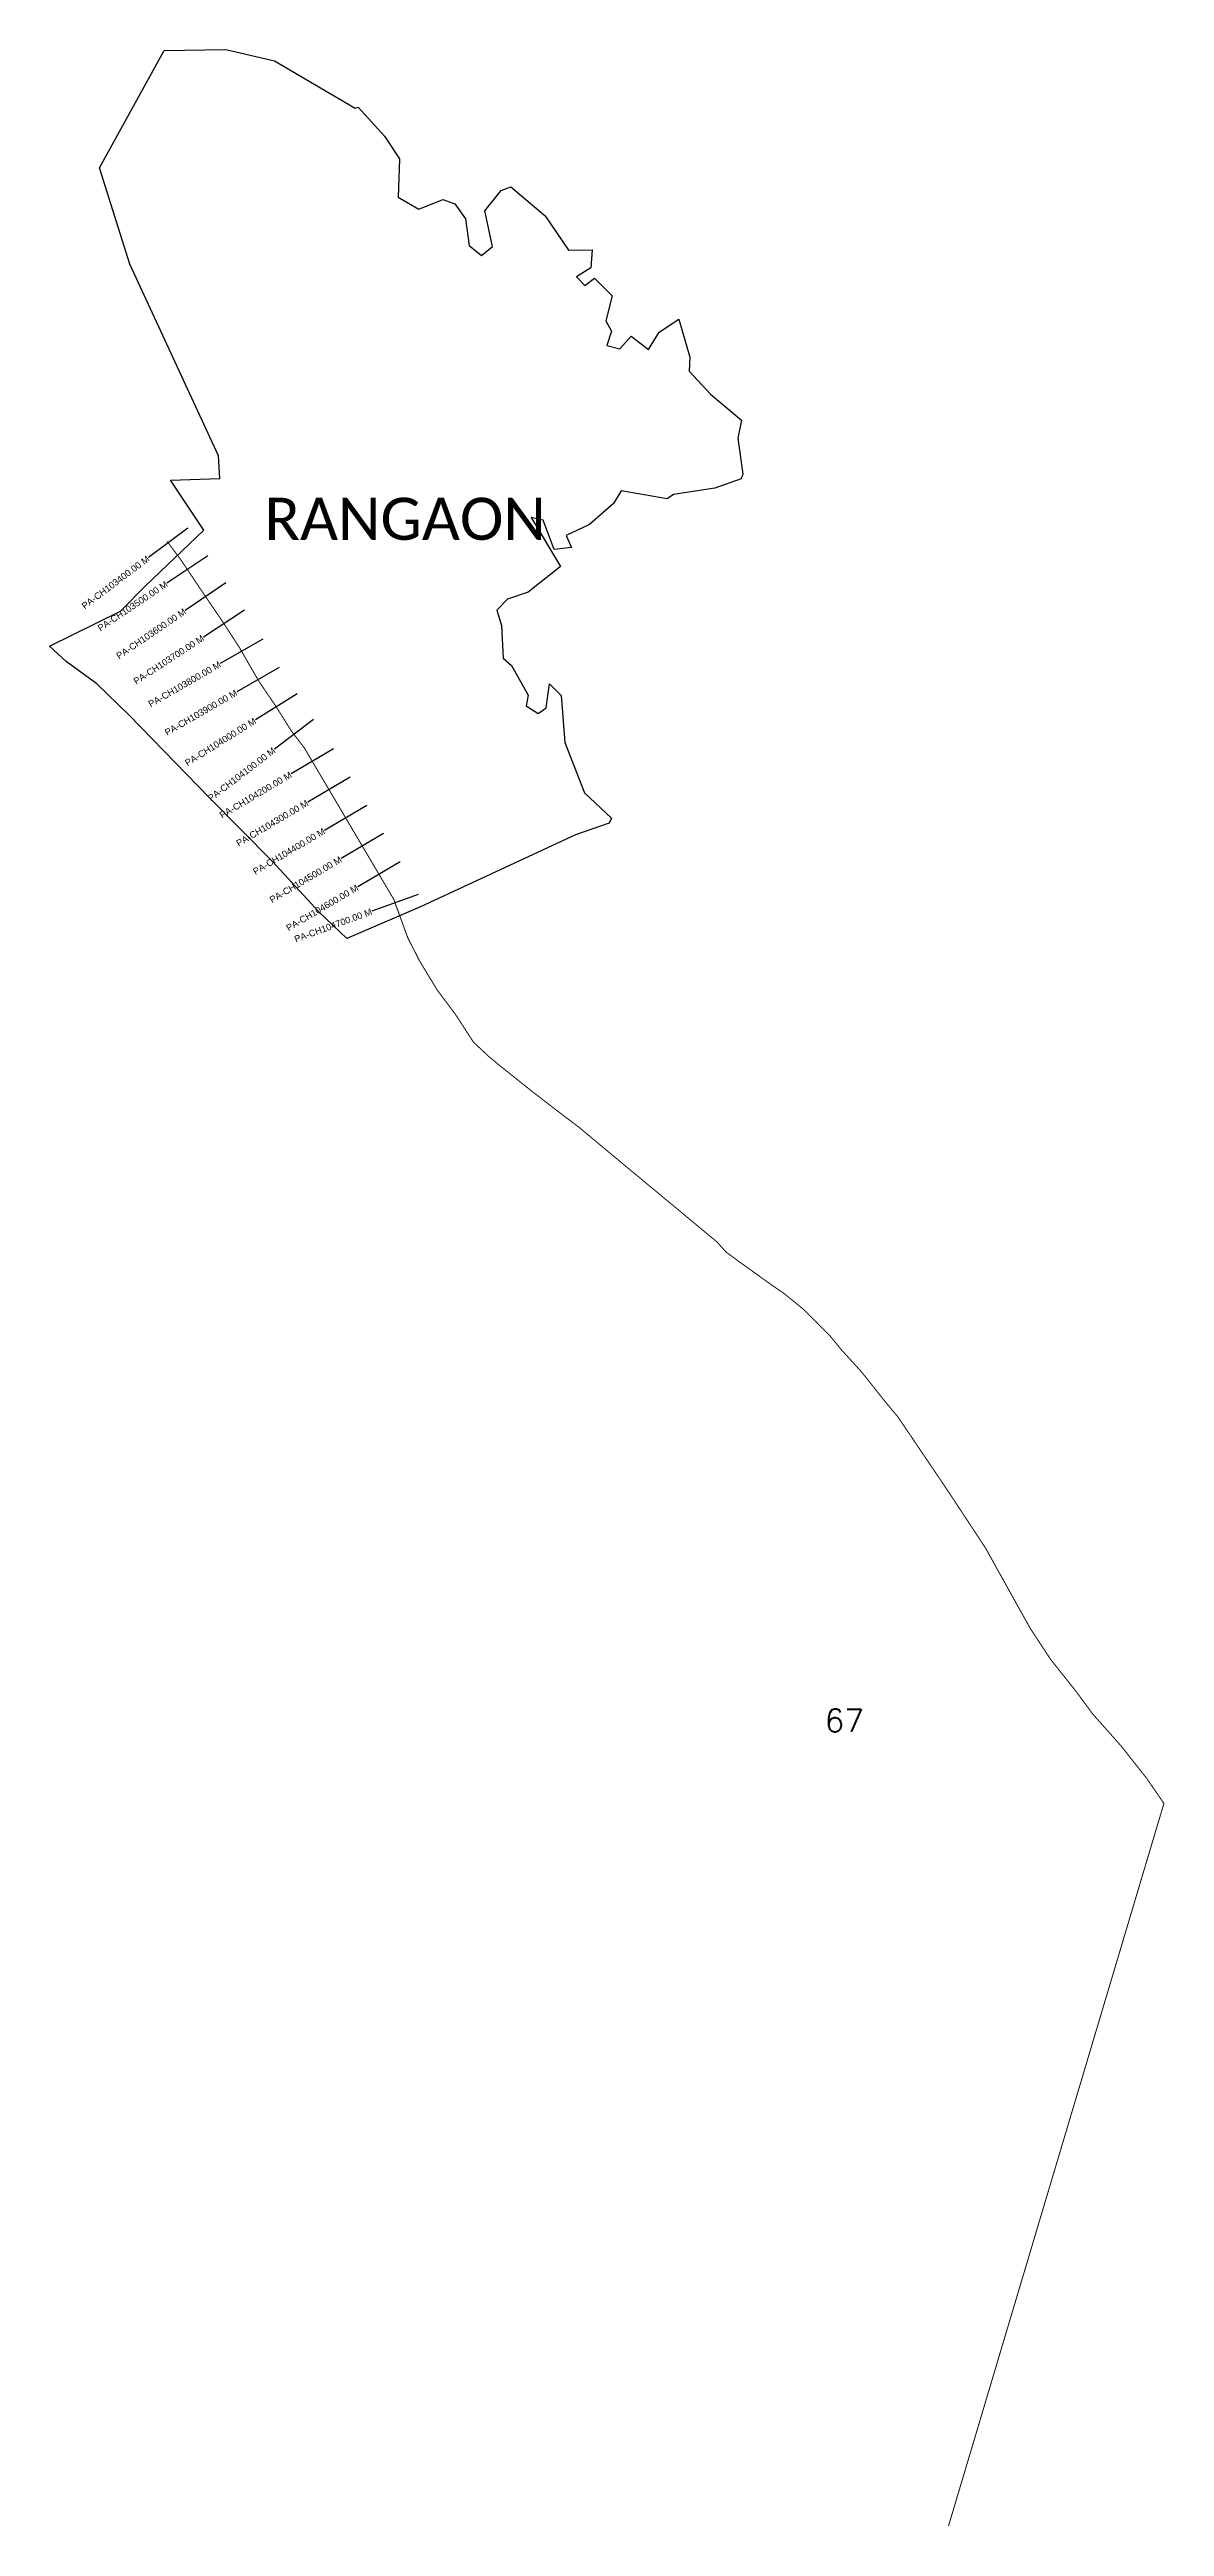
# Model space of a CAD drawing. Header units: metres. Extents: x 265309 to 268712, y 2136619 to 2144180.
import ezdxf
from ezdxf.enums import TextEntityAlignment as Align

# ---------------------------------------------------------------- set-up
doc = ezdxf.new("R2010")
doc.units = ezdxf.units.M
for name, color, linetype in [('CS', 134, 'Continuous'), ('CSMark', 6, 'Continuous'), ('NATURALLY PROTECTED', 3, 'Continuous'), ('village', 3, 'Continuous'), ('VILLAGE NAME', 250, 'Continuous')]:
    doc.layers.add(name, color=color, linetype=linetype)
doc.styles.add('DynamicDimensions', font='arial.ttf')
doc.styles.get("Standard").update_dxf_attribs({"font": 'simplex.shx'})

msp = doc.modelspace()

# ---------------------------------------------------------------- linework, layer by layer
at = {"color": 6, "flags": 128}
msp.add_lwpolyline([(265460.9, 2143818.8), (265658.3, 2144177)], dxfattribs=at)
at = {"layer": 'CS'}
for p, q in [((265730.8, 2142719.4), (265610.9, 2142629.4)), ((265730.8, 2142719.4), (265610.9, 2142629.4)), ((265791.5, 2142635), (265666.9, 2142551.4)), ((265846.9, 2142552.4), (265723, 2142468)), ((265846.9, 2142552.4), (265723, 2142468)), ((265903.9, 2142468.4), (265778.3, 2142386.5)), ((265959.9, 2142380.7), (265830, 2142305.7)), ((266009.9, 2142294.1), (265880, 2142219.1)), ((266064.2, 2142213.5), (265937.1, 2142133.7)), ((266114.4, 2142135.1), (265995.2, 2142044.1)), ((266175.4, 2142045.1), (266046.2, 2141968.8)), ((266226.2, 2141959), (266097.1, 2141882.7)), ((266277.1, 2141872.9), (266148, 2141796.6)), ((266328, 2141786.8), (266198.8, 2141710.5)), ((266378.8, 2141700.7), (266249.7, 2141624.4)), ((266433.7, 2141601.3), (266292.8, 2141549.8))]:
    msp.add_line(p, q, dxfattribs=at)
at = {"layer": 'NATURALLY PROTECTED', "const_width": 3, "flags": 128}
msp.add_lwpolyline([(265667.2, 2142678.3), (265670.2, 2142675.3), (265707.2, 2142625.9), (265777.6, 2142521), (265837, 2142433.8), (265886.6, 2142357.6), (265948.6, 2142250.2), (265998, 2142177.8), (266046.7, 2142100.2), (266086.6, 2142048), (266359.3, 2141586.4), (266402.1, 2141469.1), (266437.8, 2141398.9), (266491, 2141310.7), (266547.5, 2141235.3), (266602.5, 2141150.4), (266649.9, 2141105.9), (266691.3, 2141071.9), (266773.1, 2141006.5), (266856.6, 2140941.9), (266925.3, 2140889.9), (266967.2, 2140854.8), (267346.6, 2140539.7), (267373.5, 2140509.5), (267421.2, 2140474.6), (267483.7, 2140429.7), (267516.6, 2140406.3), (267552.4, 2140381.6), (267607.9, 2140336.4), (267649.2, 2140295.9), (267689.9, 2140254.9), (267725.7, 2140211.3), (267788.2, 2140142.4), (267858.3, 2140054.1), (267897.8, 2140006.8), (268046, 2139787.7), (268165.1, 2139606.9), (268302.5, 2139360.2), (268364, 2139266.6), (268443.2, 2139166.8), (268492.8, 2139099.4), (268580.5, 2139000.6), (268657.1, 2138903.6), (268710.3, 2138826.2), (268052.8, 2136620.6)], dxfattribs=at)
at = {"layer": 'village', "color": 6}
for points in [[(265658.3, 2144177, 0), (265846.9, 2144180.2, 0), (265995.1, 2144145.4, 0), (266241.5, 2144001.1, 0), (266250.7, 2144004.3, 0), (266330.7, 2143915.9, 0), (266376.8, 2143846.4, 0), (266372.7, 2143729.5, 0), (266435.5, 2143692.5, 0), (266508.9, 2143722.9, 0), (266546, 2143709.5, 0), (266578.1, 2143663.2, 0), (266589.9, 2143582, 0), (266627.4, 2143551.8, 0), (266660.6, 2143578.6, 0), (266637.2, 2143687.7, 0), (266687.7, 2143749.4, 0), (266716.9, 2143760.7, 0), (266821.4, 2143672.2, 0), (266892.6, 2143568, 0), (266965.4, 2143568.3, 0), (266961.2, 2143514.1, 0), (266916.8, 2143486.3, 0), (266942.8, 2143459.4, 0), (266972.4, 2143482.2, 0), (267026.5, 2143428.8, 0), (267006.3, 2143351.7, 0), (267024, 2143320.4, 0), (267009.4, 2143276.6, 0), (267049.7, 2143266.1, 0), (267084.5, 2143305.1, 0), (267136.9, 2143265, 0), (267169.1, 2143317.9, 0), (267229.1, 2143357, 0), (267263.5, 2143241.1, 0), (267261.2, 2143197.9, 0), (267326.7, 2143128.1, 0), (267421.4, 2143049, 0), (267409.3, 2142993.8, 0), (267425.3, 2142883.9, 0)], [(267425.3, 2142883.9, 0), (267419.6, 2142869.7, 0), (267339.9, 2142840.8, 0), (267213.3, 2142821.8, 0), (267194.5, 2142809, 0), (267053.1, 2142832.6, 0), (267030.6, 2142794.8, 0), (266956.6, 2142730.2, 0), (266885.4, 2142696.9, 0), (266901.7, 2142660.1, 0), (266849.5, 2142653.5, 0), (266815.5, 2142743.4, 0), (266778.9, 2142751.9, 0), (266868.8, 2142602.5, 0), (266769.5, 2142524.1, 0), (266706.3, 2142502.4, 0), (266673.8, 2142468.4, 0), (266688, 2142421.5, 0), (266693.6, 2142321.9, 0), (266719.3, 2142299.7, 0), (266770.2, 2142208.9, 0), (266763.4, 2142176.9, 0), (266800.3, 2142153.1, 0), (266825.1, 2142170.2, 0), (266834.5, 2142244.4, 0), (266870, 2142208.2, 0), (266881.8, 2142064.6, 0), (266941.9, 2141911.4, 0), (267023.7, 2141833.9, 0), (267016.5, 2141819, 0), (266914.1, 2141782.5, 0), (266441.4, 2141563.5, 0), (266216.1, 2141466.7, 0), (266131, 2141548.2, 0), (265989.1, 2141701.7, 0), (265797.2, 2141895.7, 0), (265552, 2142148.2, 0), (265453.3, 2142244.1, 0), (265359.1, 2142312.4, 0), (265308.7, 2142359.4, 0), (265524.9, 2142465.3, 0), (265601.7, 2142542.6, 0), (265779.3, 2142712.7, 0), (265678.1, 2142866, 0), (265829, 2142870.9, 0), (265824.6, 2142939.8, 0), (265554.3, 2143525.2, 0), (265460.9, 2143818.8, 0)]]:
    msp.add_polyline3d(points, dxfattribs=at)

# ---------------------------------------------------------------- texts
at = {"insert": (267674.9, 2139114.3), "char_height": 70, "attachment_point": 1}
msp.add_mtext_dynamic_manual_height_columns('67', width=269.844, gutter_width=1, heights=[0], dxfattribs=at)
at = {"layer": 'CSMark', "style": 'DynamicDimensions'}
for s, rotation, p in [('PA-CH103400.00 M', 36.8957, (265610.1, 2142628.8)), ('PA-CH103500.00 M', 33.84292, (265666.1, 2142550.9)), ('PA-CH103600.00 M', 34.25476, (265722.1, 2142467.4)), ('PA-CH103700.00 M', 33.08301, (265777.4, 2142386)), ('PA-CH103800.00 M', 29.99342, (265829.1, 2142305.2)), ('PA-CH103900.00 M', 29.99342, (265879.1, 2142218.6)), ('PA-CH104000.00 M', 32.1271, (265936.3, 2142133.2)), ('PA-CH104100.00 M', 37.33812, (265994.4, 2142043.5)), ('PA-CH104200.00 M', 30.57688, (266045.4, 2141968.3)), ('PA-CH104300.00 M', 30.57688, (266096.2, 2141882.2)), ('PA-CH104400.00 M', 30.57688, (266147.1, 2141796.1)), ('PA-CH104500.00 M', 30.57688, (266198, 2141710)), ('PA-CH104600.00 M', 30.57688, (266248.8, 2141623.9)), ('PA-CH104700.00 M', 20.06599, (266291.9, 2141549.5))]:
    msp.add_text(s, height=20, rotation=rotation, dxfattribs=at).set_placement(p, align=Align.MIDDLE_RIGHT)
at = {"layer": 'VILLAGE NAME', "insert": (265964.5, 2142812), "char_height": 128.647, "attachment_point": 1}
msp.add_mtext_dynamic_manual_height_columns('{\\fCalibri|b0|i0|c0|p34;RANGAON}', width=737.615, gutter_width=643.2, heights=[0], dxfattribs=at)

doc.saveas('drawing.dxf')
